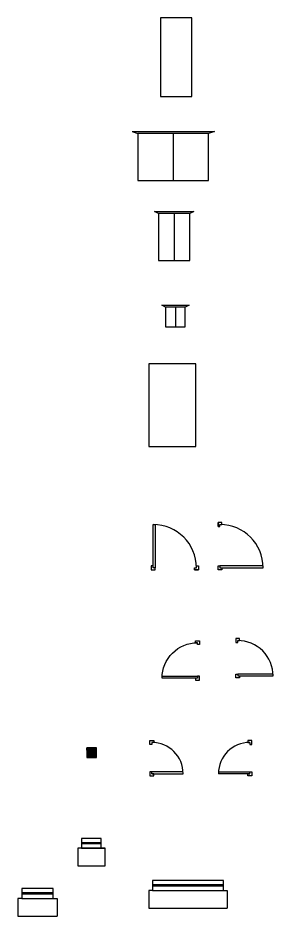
# Model space of a CAD drawing. Header units: inches. Extents: x -18025 to 46034, y -1217 to 26050.
# Drawn here: x -18025 to -11532, y 688 to 23536 of the extents above; entities that cross this region are included whole.
import ezdxf

# ---------------------------------------------------------------- set-up
doc = ezdxf.new("R2010")
doc.units = ezdxf.units.IN
doc.header["$MEASUREMENT"] = 0
for name, color, linetype in [('chajja', 7, 'Continuous'), ('columns', 3, 'Continuous'), ('doors', 2, 'Continuous'), ('windows', 21, 'Continuous')]:
    doc.layers.add(name, color=color, linetype=linetype)

msp = doc.modelspace()

# ---------------------------------------------------------------- hatches: boundary and pattern name
at = {"layer": 'columns'}
h = msp.add_hatch(dxfattribs=at)
h.set_pattern_fill('ANSI31', color=256)
h.set_pattern_definition([(45, (-2602.36909, -391.60704), (-0.0883883476, 0.0883883476), [])])
h.paths.add_polyline_path([(-16272.40739, 4967.61215), (-16272.40739, 4717.61215), (-16022.40739, 4717.61215), (-16022.40739, 4967.61215)])

# ---------------------------------------------------------------- linework, layer by layer
at = {"layer": 'chajja'}
for p, q in [((-15121.7684, 20647.60076), (-13021.7684, 20647.60076)), ((-15121.7684, 20647.60076), (-14971.7684, 20597.60076)), ((-13021.7684, 20647.60076), (-13171.7684, 20597.60076)), ((-14448.08608, 18564.8594), (-14548.08608, 18614.8594)), ((-14548.08608, 18614.8594), (-13548.08608, 18614.8594)), ((-13548.08608, 18614.8594), (-13648.08608, 18564.8594)), ((-15803.44365, 2411.92508), (-16503.44365, 2411.92508)), ((-16503.44365, 2411.92508), (-16503.44365, 1961.92508)), ((-15903.44365, 2411.92508), (-15803.44365, 2411.92508)), ((-15803.44365, 1961.92508), (-15803.44365, 2411.92508)), ((-16503.44365, 1961.92508), (-15803.44365, 1961.92508)), ((-14596.5762, 1341.53153), (-14696.5762, 1341.53153)), ((-14696.5762, 1341.53153), (-14696.5762, 891.53153)), ((-12796.5762, 1341.53153), (-12696.5762, 1341.53153)), ((-12696.5762, 1341.53153), (-12696.5762, 891.53153)), ((-17925.10824, 1138.25211), (-18025.10824, 1138.25211)), ((-18025.10824, 1138.25211), (-18025.10824, 688.25211)), ((-17125.10824, 1138.25211), (-17025.10824, 1138.25211)), ((-17025.10824, 1138.25211), (-17025.10824, 688.25211)), ((-18025.10824, 688.25211), (-17025.10824, 688.25211)), ((-14696.5762, 891.53153), (-12696.5762, 891.53153))]:
    msp.add_line(p, q, dxfattribs=at)
msp.add_lwpolyline([(-14266.68373, 16178.03373), (-14366.68373, 16228.03373), (-13666.68373, 16228.03373), (-13766.68373, 16178.03373)], dxfattribs=at)
at = {"layer": 'columns'}
msp.add_lwpolyline([(-16272.40739, 4717.61215), (-16022.40739, 4717.61215), (-16022.40739, 4967.61215), (-16272.40739, 4967.61215)], close=True, dxfattribs=at)
at = {"layer": 'doors'}
for p, q in [((-12933.11258, 10597.3796), (-12933.11258, 10697.3796)), ((-12933.11258, 9497.3796), (-12933.11258, 9597.3796)), ((-14633.55777, 9497.3796), (-14533.55777, 9497.3796)), ((-13533.55777, 9497.3796), (-13433.55777, 9497.3796)), ((-14356.51419, 6742.86055), (-14356.51419, 6792.86055)), ((-14356.51419, 6792.86055), (-13456.51419, 6792.86055)), ((-11532.16984, 6845.19407), (-12432.16984, 6845.19407)), ((-11532.16984, 6795.19407), (-11532.16984, 6845.19407)), ((-13820.36761, 4356.07227), (-14620.36761, 4356.07227)), ((-12922.183, 4356.07227), (-12122.183, 4356.07227)), ((-14620.36761, 4306.07227), (-13820.36761, 4306.07227)), ((-12122.183, 4306.07227), (-12922.183, 4306.07227))]:
    msp.add_line(p, q, dxfattribs=at)
for points in [[(-13497.88233, 12632.50669), (-13497.88233, 14732.50669), (-14697.88233, 14732.50669), (-14697.88233, 12632.50669)], [(-12933.11258, 10597.3796), (-12883.11258, 10597.3796), (-12883.11258, 10647.3796), (-12833.11258, 10647.3796), (-12833.11258, 10697.3796), (-12933.11258, 10697.3796)], [(-14533.55777, 9497.3796), (-14533.55777, 9547.3796), (-14583.55777, 9547.3796), (-14583.55777, 9597.3796), (-14633.55777, 9597.3796), (-14633.55777, 9497.3796)], [(-13533.55777, 9497.3796), (-13533.55777, 9547.3796), (-13483.55777, 9547.3796), (-13483.55777, 9597.3796), (-13433.55777, 9597.3796), (-13433.55777, 9497.3796)], [(-12933.11258, 9597.3796), (-12883.11258, 9597.3796), (-12883.11258, 9547.3796), (-12833.11258, 9547.3796), (-12833.11258, 9497.3796), (-12933.11258, 9497.3796)], [(-13456.51419, 7592.86055), (-13456.51419, 7642.86055), (-13506.51419, 7642.86055), (-13506.51419, 7692.86055), (-13406.51419, 7692.86055), (-13406.51419, 7592.86055)], [(-12432.16984, 7645.19407), (-12432.16984, 7695.19407), (-12382.16984, 7695.19407), (-12382.16984, 7745.19407), (-12482.16984, 7745.19407), (-12482.16984, 7645.19407)], [(-13456.51419, 6792.86055), (-13456.51419, 6742.86055), (-13506.51419, 6742.86055), (-13506.51419, 6692.86055), (-13406.51419, 6692.86055), (-13406.51419, 6792.86055)], [(-12432.16984, 6845.19407), (-12432.16984, 6795.19407), (-12382.16984, 6795.19407), (-12382.16984, 6745.19407), (-12482.16984, 6745.19407), (-12482.16984, 6845.19407)], [(-14570.36761, 5106.07227), (-14620.36761, 5106.07227), (-14620.36761, 5056.07227), (-14670.36761, 5056.07227), (-14670.36761, 5156.07227), (-14570.36761, 5156.07227)], [(-12172.183, 5106.07227), (-12122.183, 5106.07227), (-12122.183, 5056.07227), (-12072.183, 5056.07227), (-12072.183, 5156.07227), (-12172.183, 5156.07227)], [(-14570.36761, 4306.07227), (-14620.36761, 4306.07227), (-14620.36761, 4356.07227), (-14670.36761, 4356.07227), (-14670.36761, 4256.07227), (-14570.36761, 4256.07227)], [(-12172.183, 4306.07227), (-12122.183, 4306.07227), (-12122.183, 4356.07227), (-12072.183, 4356.07227), (-12072.183, 4256.07227), (-12172.183, 4256.07227)]]:
    msp.add_lwpolyline(points, close=True, dxfattribs=at)
for points in [[(-14583.55777, 9547.3796), (-14583.55777, 10647.3796), (-14533.55777, 10647.3796), (-14533.55777, 9547.3796)], [(-12883.11258, 9547.3796), (-11783.11258, 9547.3796), (-11783.11258, 9597.3796), (-12883.11258, 9597.3796)]]:
    msp.add_lwpolyline(points, dxfattribs=at)
for points in [[(-13456.51419, 6742.86055), (-14356.51419, 6742.86055, -0.4142135624), (-13456.51419, 7642.86055)], [(-12432.16984, 6795.19407), (-11532.16984, 6795.19407, 0.4142135624), (-12432.16984, 7695.19407)]]:
    msp.add_lwpolyline(points, format="xyb", dxfattribs=at)
for centre, radius, start, end in [((-14583.55777, 9547.3796), 1100, 0, 90), ((-12883.11258, 9547.3796), 1100, 0, 90), ((-14620.36761, 4306.07227), 800, 0, 90), ((-12122.183, 4306.07227), 800, 90, 180)]:
    msp.add_arc(centre, radius, start, end, dxfattribs=at)
at = {"layer": 'windows'}
for p, q in [((-14071.7684, 20597.60076), (-14071.7684, 19397.60076)), ((-14048.08608, 18564.8594), (-14048.08608, 17364.8594)), ((-14016.68373, 16178.03373), (-14016.68373, 15678.03373)), ((-15903.44365, 2551.92508), (-16403.44365, 2551.92508)), ((-15903.44365, 2521.92508), (-16403.44365, 2521.92508)), ((-12796.5762, 1481.53153), (-14596.5762, 1481.53153)), ((-12796.5762, 1451.53153), (-14596.5762, 1451.53153)), ((-12796.5762, 1451.53153), (-14596.5762, 1451.53153)), ((-17125.10824, 1278.25211), (-17925.10824, 1278.25211)), ((-17125.10824, 1248.25211), (-17925.10824, 1248.25211))]:
    msp.add_line(p, q, dxfattribs=at)
for points in [[(-14395.3142, 23535.80281), (-14395.3142, 21535.80281), (-13595.3142, 21535.80281), (-13595.3142, 23535.80281)], [(-14971.7684, 20597.60076), (-14971.7684, 19397.60076), (-13171.7684, 19397.60076), (-13171.7684, 20597.60076)], [(-14448.08608, 18564.8594), (-14448.08608, 17364.8594), (-13648.08608, 17364.8594), (-13648.08608, 18564.8594)], [(-14266.68373, 15678.03373), (-13766.68373, 15678.03373), (-13766.68373, 16178.03373), (-14266.68373, 16178.03373)], [(-15903.44365, 2661.92508), (-16403.44365, 2661.92508), (-16403.44365, 2411.92508), (-15903.44365, 2411.92508)], [(-17125.10824, 1388.25211), (-17925.10824, 1388.25211), (-17925.10824, 1138.25211), (-17125.10824, 1138.25211)], [(-12796.5762, 1591.53153), (-14596.5762, 1591.53153), (-14596.5762, 1341.53153), (-12796.5762, 1341.53153)]]:
    msp.add_lwpolyline(points, close=True, dxfattribs=at)

doc.saveas('drawing.dxf')
